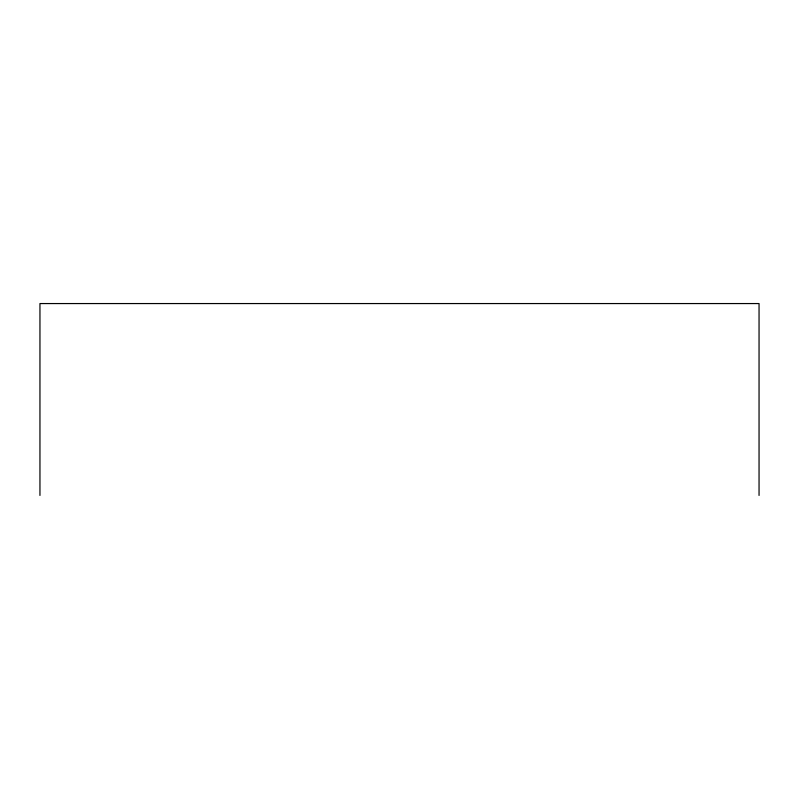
<?xml version="1.0" encoding="UTF-8"?>
<svg xmlns="http://www.w3.org/2000/svg" width="799" height="799" viewBox="0 0 799 799"><rect width="100%" height="100%" fill="white"/><g stroke="black" fill="none" stroke-linecap="round" stroke-linejoin="round"><path stroke-width="1.2" d="M759.05 495.44L759.05 303.56L39.95 303.56L39.95 495.44"/></g></svg>
